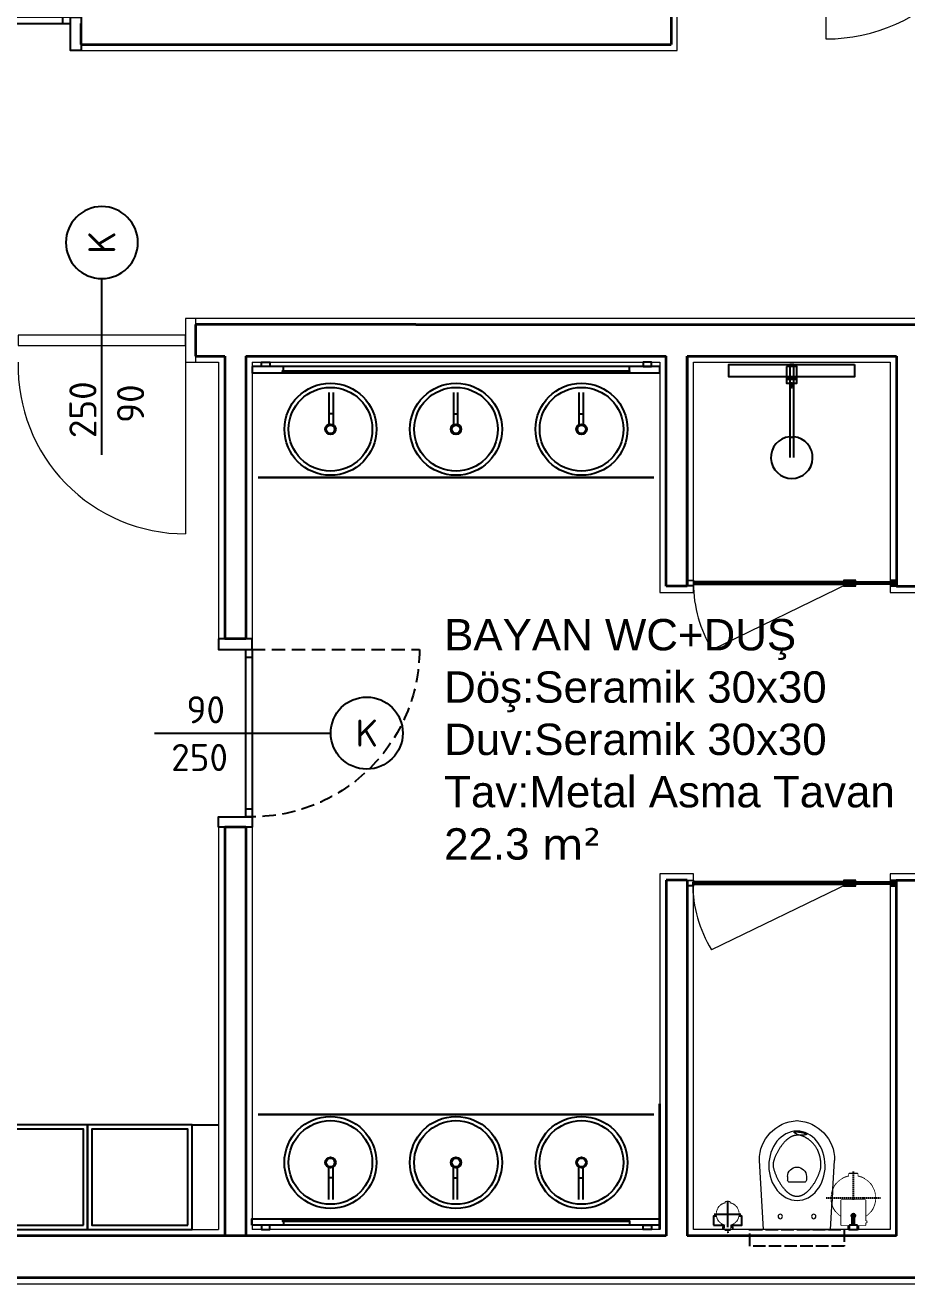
# Model space of a CAD drawing. Header units: millimetres. Extents: x 1443065 to 1517367, y 3763150 to 3779068.
# Drawn here: x 1503007 to 1503428, y 3765844 to 3766446 of the extents above; entities that cross this region are included whole.
import ezdxf
from ezdxf.enums import TextEntityAlignment as Align

# ---------------------------------------------------------------- set-up
doc = ezdxf.new("R2010")
doc.units = ezdxf.units.MM
doc.set_wipeout_variables(frame=1)
for name, pattern in [('ACAD_ISO02W100', [15, 12, -3]), ('HIDDEN', [9.525, 6.35, -3.175]), ('HIDDEN2', [0.1875, 0.125, -0.0625])]:
    doc.linetypes.add(name, pattern=pattern)
for name, color, linetype in [('1 vitrifiye', 141, 'Continuous'), ('1-Tefriş', 51, 'Continuous'), ('HATCH 1', 253, 'Continuous'), ('HIDDEN', 124, 'HIDDEN'), ('m-DOG_', 4, 'Continuous'), ('m-TFR_vitrifiye', 1, 'Continuous'), ('m-YAZ_poz', 7, 'Continuous'), ('SANITARY', 152, 'Continuous'), ('SANITARY 1', 124, 'Continuous')]:
    doc.layers.add(name, color=color, linetype=linetype)
for name, color, linetype, lineweight in [('DUVAR', 2, 'Continuous', 35), ('MAHAL', 52, 'Continuous', 13), ('MERDIVEN', 4, 'Continuous', 20), ('SIVA', 3, 'Continuous', 9), ('TEFRIS', 165, 'Continuous', 15)]:
    doc.layers.add(name, color=color, linetype=linetype, lineweight=lineweight)
doc.styles.add('mono', font='isocpeur.ttf')
doc.styles.get("Standard").update_dxf_attribs({"font": 'arial.ttf'})

# ---------------------------------------------------------------- blocks, each defined once
blk = doc.blocks.new('90lık Kqpı')
at = {"layer": 'm-DOG_', "linetype": 'HIDDEN'}
blk.add_line((-8, -5), (-88, -5), dxfattribs=at)
at = {"layer": 'm-DOG_'}
for p, q in [((-5, -8.77), (-8, -8.77)), ((-5, -81.23), (-8, -81.23))]:
    blk.add_line(p, q, dxfattribs=at)
for points in [[(8, 0), (8, -5), (-8, -5), (-8, 0)], [(-8, -5), (-8, -85), (-5, -85), (-5, -5)], [(8, -90), (8, -85), (-8, -85), (-8, -90)]]:
    blk.add_lwpolyline(points, close=True, dxfattribs=at)
at = {"layer": 'm-DOG_', "linetype": 'HIDDEN'}
blk.add_arc((-8, -5), 80, 180, 270, dxfattribs=at)
blk = doc.blocks.new('A$C00621B5F')
at = {"layer": 'HATCH 1'}
for points in [[(57, -100), (-57, -100)], [(57, -100.7), (-57, -100.7)], [(57, -102), (-57, -102)], [(57, -104.1), (-57, -104.1)], [(57, -106.7), (-57, -106.7)], [(57, -109.9), (-57, -109.9)], [(57, -114.6), (-57, -114.6)], [(57, -122), (-57, -122)]]:
    blk.add_lwpolyline(points, dxfattribs=at)
at = {"layer": 'SANITARY'}
blk.add_lwpolyline([(-20, -20), (-20, 0), (20, 0), (20, -20), (57, -20), (57, -140), (-57, -140), (-57, -40), (-59, -40, -1), (-59, -32), (-57, -32), (-57, -20)], format="xyb", close=True, dxfattribs=at)
at = {"layer": 'SANITARY 1'}
for points in [[(-20, -20), (-20, -20), (-20, 0), (20, 0), (20, -20), (0, -20)], [(-59, -32), (-57, -32)], [(-59, -40), (-57, -40)], [(-57, -32), (-19.2, -32)], [(-18.6, -40), (-57, -40)], [(-2.3, -52.7), (0, -20), (0, -10), (-20, -10), (-20, -20), (-17.7, -52.7)], [(-0.8, -32), (54, -32), (54, -40), (-1.4, -40)]]:
    blk.add_lwpolyline(points, dxfattribs=at)
blk.add_circle((-10, -62.5), 12.5, dxfattribs=at)
blk.add_arc((-59, -36), 4, 90, 270, dxfattribs=at)
blk.add_wipeout([(-57, -20), (-20, -20), (-20, -10), (-20, 0), (20, 0), (20, -20), (57, -20), (57, -140), (-57, -140), (-57, -40), (-59, -40), (-59.7, -39.9), (-60.4, -39.8), (-61, -39.5), (-61.5, -39.1), (-61.8, -38.8), (-62.2, -38.3), (-62.5, -38), (-62.8, -37.3), (-62.9, -36.7), (-63, -36), (-62.9, -35.2), (-62.7, -34.6), (-62.5, -34), (-62.1, -33.5), (-61.7, -33), (-61.2, -32.7), (-60.7, -32.4), (-60.1, -32.1), (-59.7, -32.1), (-59, -32), (-57, -32)]).dxf.layer = 'SANITARY 1'
blk = doc.blocks.new('A$C34477918')
at = {"layer": 'SANITARY'}
blk.add_lwpolyline([(-48, 25), (0, 25), (0, -25), (-48, -25, -0.804346), (-253.1, -20), (-265, -20), (-265, 20), (-253, 20, -0.804515), (-48, 25)], format="xyb", close=True, dxfattribs=at)
at = {"layer": 'SANITARY 1'}
blk.add_lwpolyline([(-265, 20), (-253, 20, 0.087238), (-253.1, -20), (-265, -20)], format="xyb", close=True, dxfattribs=at)
blk.add_lwpolyline([(-48, 25, 0.784465), (-48.1, 25), (0, 25), (0, -25), (-48.1, -25)], format="xyb", dxfattribs=at)
blk.add_arc((-150, 0), 105, 346.22585, 13.77415, dxfattribs=at)
at = {"color": 124}
for points in [[(-253, 20), (-253.7, 15.7), (-254.2, 11.6), (-254.7, 7.6), (-254.7, 4.1), (-255, 0), (-255, -3), (-254.8, -6.5), (-254.4, -9.6), (-253.8, -14.3), (-253.5, -17.3), (-253.1, -20), (-265, -20), (-265, 20)], [(-48, 25), (-47, 19.3), (-45.8, 12.9), (-45.4, 6.5), (-45, 0), (-45.4, -6.5), (-45.7, -12), (-46.5, -17.5), (-48, -25), (0, -25), (0, 25)]]:
    blk.add_wipeout(points, dxfattribs=at).dxf.layer = 'SANITARY'
at = {"color": 21}
blk.add_wipeout([(-45, 0), (-45.8, 12.9), (-48.2, 25.6), (-52.1, 37.9), (-57.5, 49.7), (-64.3, 60.7), (-72.4, 70.7), (-81.7, 79.7), (-92, 87.5), (-103.2, 94), (-115.1, 99), (-127.5, 102.6), (-140.3, 104.6), (-153.2, 105), (-166.1, 103.8), (-178.7, 101), (-190.9, 96.7), (-202.5, 90.9), (-213.3, 83.8), (-223.1, 75.4), (-231.8, 65.8), (-239.3, 55.3), (-245.4, 43.9), (-250.1, 31.8), (-253.2, 19.3), (-254.8, 6.5), (-254.8, -6.5), (-253.2, -19.3), (-250.1, -31.8), (-245.4, -43.9), (-239.3, -55.3), (-231.8, -65.8), (-223.1, -75.4), (-213.3, -83.8), (-202.5, -90.9), (-190.9, -96.7), (-178.7, -101), (-166.1, -103.8), (-153.2, -105), (-140.3, -104.6), (-127.5, -102.6), (-115.1, -99), (-103.2, -94), (-92, -87.5), (-81.7, -79.7), (-72.4, -70.7), (-64.3, -60.7), (-57.5, -49.7), (-52.1, -37.9), (-48.2, -25.6), (-45.8, -12.9)], dxfattribs=at).dxf.layer = 'SANITARY'
at = {"layer": 'HIDDEN'}
for points in [[(-150, 130), (-150, -130)], [(-24, 0), (-276, 0)]]:
    blk.add_lwpolyline(points, dxfattribs=at)
blk = doc.blocks.new('A$C168D751E')
blk.add_wipeout([(0, 0), (17, 0), (17.6, -0.1), (18.2, -0.2), (18.6, -0.5), (19, -0.8), (19.4, -1.2), (19.6, -1.5), (19.8, -2), (19.9, -2.4), (20, -3), (20, -3.6), (20, -15), (56.3, -15), (57.2, -13.7), (58.8, -12.1), (60.2, -11.2), (62, -10.5), (63.3, -10.1), (65, -10), (66.2, -10.1), (68.2, -10.5), (69.7, -11.2), (71, -12), (72.1, -13), (73.1, -14.1), (73.8, -15.2), (74.3, -16.2), (74.7, -17.4), (75, -19), (75, -20.9), (74.7, -22.6), (74, -24.5), (72.9, -26.1), (71.8, -27.3), (70.6, -28.3), (69.4, -29), (68, -29.6), (66.6, -29.9), (65, -30), (63.5, -29.9), (62.2, -29.6), (60.9, -29.1), (59.6, -28.4), (58.8, -27.8), (57.9, -27.1), (57.3, -26.4), (56.8, -25.7), (56.3, -25), (20, -25), (20, -37), (19.7, -38.3), (19.1, -39.1), (18.3, -39.7), (17.7, -39.9), (17, -40), (0, -40)]).dxf.layer = 'SANITARY 1'
at = {"layer": 'SANITARY'}
blk.add_lwpolyline([(0, 0), (0, -40), (17, -40, 0.391502), (20, -37), (20, -25), (56.3, -25, 3.732498), (56.3, -15), (20, -15), (20, -3.6, 0.457252), (17, 0)], format="xyb", close=True, dxfattribs=at)
at = {"layer": 'SANITARY 1'}
blk.add_lwpolyline([(17, 0), (0, 0), (0, -40), (17, -40, 0.414214), (20, -37), (20, -3, 0.414214)], format="xyb", close=True, dxfattribs=at)
for points in [[(20, -15), (56.3, -15)], [(20, -25), (56.3, -25)]]:
    blk.add_lwpolyline(points, dxfattribs=at)
blk.add_circle((65, -20), 5, dxfattribs=at)
blk.add_arc((65, -20), 10, 209.99657, 150.00343, dxfattribs=at)
blk = doc.blocks.new('wc k')
at = {"layer": '1-Tefriş', "linetype": 'HIDDEN2', "ltscale": 0.5}
blk.add_line((431501.05, 73803.41, 1380.72), (431492.05, 73803.41, 1380.72), dxfattribs=at)
at = {"layer": '1-Tefriş'}
for points, elevation in [([(431496.05, 73810.21), (431496.05, 73804.61)], 1380.72), ([(431496.05, 73802.21), (431496.05, 73796.61), (431500.25, 73796.61), (431500.25, 73810.21), (431496.05, 73810.21)], 1380.72), ([(431494.05, 73800.91), (431495.05, 73800.91), (431495.05, 73805.71), (431494.05, 73805.71)], 0), ([(431495.05, 73802.21), (431497.05, 73802.21), (431497.05, 73804.61), (431495.05, 73804.61)], 0)]:
    blk.add_lwpolyline(points, dxfattribs=dict(at, elevation=elevation))
blk = doc.blocks.new('klozet2')
at = {"layer": '1 vitrifiye', "color": 4, "linetype": 'Continuous', "lineweight": 0}
for p, q in [((0, 16), (-33, 18)), ((0, 0), (0, 16)), ((-25.28, 4.5), (-23.56, 4.5)), ((-22.56, -3.5), (-22.56, 3.5)), ((-25.28, -4.5), (-23.56, -4.5))]:
    blk.add_line(p, q, dxfattribs=at)
for centre in [(-6.2, 8), (-6.2, -8)]:
    blk.add_circle(centre, 1.07, dxfattribs=at)
for centre, radius, start, end in [((-33.14, -0.88), 18.88, 89.56564, 177.33804), ((-25.28, 0), 4.5, 90, 180), ((-25.28, 0), 4.5, 180, 270), ((-23.56, 3.5), 1, 0, 90), ((-33.14, 0.88), 18.88, 182.66196, 270.43436), ((-23.56, -3.5), 1, 270, 0)]:
    blk.add_arc(centre, radius, start, end, dxfattribs=at)
at = {"layer": '1-Tefriş', "xscale": -1}
blk.add_blockref('wc k', (431493.99, -73770.29, -1380.72), dxfattribs=at)
at = {"layer": 'SANITARY', "color": 65, "xscale": 0.1, "yscale": 0.1, "zscale": 0.1, "rotation": 359.9999658251877}
blk.add_blockref('A$C34477918', (-0.06, -26.93), dxfattribs=at)
at = {"layer": '1 vitrifiye', "color": 4, "linetype": 'Continuous', "lineweight": 0}
for p, q in [((0, 0), (0, -16)), ((0, -16), (-33, -18))]:
    blk.add_line(p, q, dxfattribs=at)
blk.add_ellipse((-30.43, 0), major_axis=(-16.57, 0.06), ratio=0.812391, dxfattribs=at)
at = {"layer": 'TEFRIS', "color": 4, "linetype": 'Continuous'}
blk.add_lwpolyline([(-45, 0), (-45, 0.14), (-44.99, 0.29), (-44.98, 0.43), (-44.97, 0.57), (-44.95, 0.71), (-44.93, 0.86), (-44.91, 1), (-44.88, 1.14), (-44.85, 1.28), (-44.81, 1.42), (-44.78, 1.56), (-44.73, 1.7), (-44.69, 1.83), (-44.64, 1.97), (-44.59, 2.11), (-44.54, 2.25), (-44.48, 2.38), (-44.42, 2.52), (-44.36, 2.65), (-44.29, 2.79), (-44.22, 2.92), (-44.15, 3.06), (-44.07, 3.19), (-44, 3.32), (-43.92, 3.45), (-43.83, 3.59), (-43.75, 3.72), (-43.66, 3.85), (-43.57, 3.98), (-43.48, 4.1), (-43.38, 4.23), (-43.29, 4.36), (-43.19, 4.48), (-43.09, 4.61), (-42.98, 4.74), (-42.88, 4.86), (-42.77, 4.98), (-42.66, 5.11), (-42.43, 5.35), (-42.2, 5.59), (-41.96, 5.82), (-41.71, 6.06), (-41.46, 6.29), (-41.2, 6.51), (-40.94, 6.73), (-40.67, 6.95), (-40.4, 7.16), (-40.12, 7.37), (-39.84, 7.58), (-39.56, 7.78), (-39.27, 7.98), (-38.99, 8.17), (-38.69, 8.36), (-38.4, 8.54), (-38.11, 8.72), (-37.81, 8.9), (-37.52, 9.07), (-37.23, 9.23), (-36.93, 9.39), (-36.64, 9.54), (-36.35, 9.69), (-36.06, 9.84), (-35.77, 9.98), (-35.48, 10.11), (-35.2, 10.24), (-34.92, 10.36), (-34.65, 10.47), (-34.38, 10.58), (-34.11, 10.69), (-33.85, 10.78), (-33.59, 10.87), (-33.34, 10.96), (-33.1, 11.04), (-32.86, 11.11), (-32.63, 11.17), (-32.41, 11.23), (-32.2, 11.29), (-31.99, 11.33), (-31.79, 11.37), (-31.61, 11.4), (-31.43, 11.42), (-31.26, 11.44), (-31.1, 11.45), (-30.94, 11.45), (-30.77, 11.45), (-30.59, 11.43), (-30.39, 11.41), (-30.19, 11.38), (-29.97, 11.35), (-29.75, 11.31), (-29.51, 11.26), (-29.27, 11.2), (-29.01, 11.14), (-28.75, 11.07), (-28.48, 11), (-28.21, 10.91), (-27.93, 10.82), (-27.64, 10.73), (-27.34, 10.63), (-27.05, 10.52), (-26.74, 10.41), (-26.43, 10.29), (-26.12, 10.16), (-25.81, 10.03), (-25.49, 9.89), (-25.17, 9.75), (-24.85, 9.6), (-24.52, 9.44), (-24.2, 9.28), (-23.87, 9.12), (-23.55, 8.95), (-23.22, 8.77), (-22.9, 8.59), (-22.58, 8.41), (-22.26, 8.21), (-21.94, 8.02), (-21.63, 7.82), (-21.31, 7.61), (-21.01, 7.4), (-20.7, 7.19), (-20.4, 6.97), (-20.11, 6.75), (-19.82, 6.52), (-19.54, 6.29), (-19.27, 6.05), (-19, 5.81), (-18.87, 5.69), (-18.74, 5.57), (-18.61, 5.45), (-18.49, 5.32), (-18.36, 5.2), (-18.24, 5.07), (-18.12, 4.94), (-18.01, 4.81), (-17.89, 4.69), (-17.78, 4.56), (-17.67, 4.43), (-17.57, 4.29), (-17.46, 4.16), (-17.36, 4.03), (-17.26, 3.89), (-17.17, 3.76), (-17.08, 3.62), (-16.99, 3.49), (-16.9, 3.35), (-16.82, 3.21), (-16.74, 3.07), (-16.66, 2.93), (-16.58, 2.79), (-16.51, 2.65), (-16.45, 2.51), (-16.38, 2.37), (-16.32, 2.23), (-16.26, 2.08), (-16.21, 1.94), (-16.16, 1.79), (-16.11, 1.65), (-16.07, 1.5), (-16.03, 1.35), (-15.99, 1.2), (-15.96, 1.06), (-15.94, 0.91), (-15.91, 0.76), (-15.89, 0.61), (-15.88, 0.46), (-15.87, 0.3), (-15.86, 0.15), (-15.86, 0), (-15.86, -0.15), (-15.87, -0.3), (-15.88, -0.44), (-15.89, -0.59), (-15.91, -0.73), (-15.93, -0.88), (-15.96, -1.02), (-15.99, -1.17), (-16.02, -1.31), (-16.06, -1.46), (-16.1, -1.6), (-16.14, -1.74), (-16.19, -1.88), (-16.24, -2.02), (-16.29, -2.17), (-16.35, -2.31), (-16.41, -2.44), (-16.47, -2.58), (-16.54, -2.72), (-16.61, -2.86), (-16.68, -3), (-16.76, -3.13), (-16.83, -3.27), (-16.92, -3.4), (-17, -3.54), (-17.09, -3.67), (-17.18, -3.8), (-17.27, -3.93), (-17.36, -4.07), (-17.46, -4.2), (-17.56, -4.33), (-17.66, -4.45), (-17.77, -4.58), (-17.88, -4.71), (-17.98, -4.84), (-18.1, -4.96), (-18.21, -5.09), (-18.32, -5.21), (-18.44, -5.33), (-18.56, -5.46), (-18.81, -5.7), (-19.06, -5.94), (-19.32, -6.17), (-19.58, -6.4), (-19.86, -6.63), (-20.13, -6.85), (-20.41, -7.07), (-20.7, -7.28), (-20.99, -7.49), (-21.29, -7.7), (-21.58, -7.9), (-21.88, -8.1), (-22.19, -8.29), (-22.49, -8.48), (-22.8, -8.66), (-23.11, -8.84), (-23.42, -9.01), (-23.73, -9.18), (-24.03, -9.34), (-24.34, -9.5), (-24.65, -9.65), (-24.96, -9.8), (-25.26, -9.94), (-25.56, -10.07), (-25.86, -10.2), (-26.16, -10.33), (-26.45, -10.45), (-26.74, -10.56), (-27.02, -10.66), (-27.3, -10.76), (-27.57, -10.86), (-27.84, -10.94), (-28.1, -11.03), (-28.35, -11.1), (-28.6, -11.17), (-28.84, -11.23), (-29.07, -11.28), (-29.29, -11.33), (-29.51, -11.37), (-29.71, -11.4), (-29.91, -11.43), (-30.09, -11.45), (-30.27, -11.46), (-30.43, -11.46), (-30.65, -11.46), (-30.88, -11.46), (-31.12, -11.45), (-31.36, -11.44), (-31.59, -11.43), (-31.83, -11.41), (-32.06, -11.39), (-32.29, -11.37), (-32.51, -11.35), (-32.73, -11.33), (-32.96, -11.3), (-33.17, -11.27), (-33.39, -11.24), (-33.6, -11.2), (-33.81, -11.17), (-34.02, -11.13), (-34.23, -11.09), (-34.43, -11.04), (-34.63, -11), (-34.83, -10.95), (-35.02, -10.9), (-35.22, -10.85), (-35.41, -10.8), (-35.59, -10.75), (-35.78, -10.69), (-35.96, -10.63), (-36.15, -10.57), (-36.32, -10.51), (-36.5, -10.45), (-36.67, -10.38), (-36.85, -10.32), (-37.02, -10.25), (-37.18, -10.18), (-37.35, -10.11), (-37.51, -10.04), (-37.67, -9.96), (-37.83, -9.89), (-37.99, -9.81), (-38.14, -9.74), (-38.29, -9.66), (-38.44, -9.58), (-38.59, -9.5), (-38.88, -9.33), (-39.16, -9.16), (-39.43, -8.99), (-39.69, -8.82), (-39.94, -8.64), (-40.19, -8.46), (-40.43, -8.27), (-40.66, -8.09), (-40.88, -7.9), (-41.1, -7.71), (-41.31, -7.52), (-41.51, -7.33), (-41.7, -7.14), (-41.88, -6.95), (-42.06, -6.76), (-42.23, -6.57), (-42.4, -6.38), (-42.55, -6.19), (-42.7, -6), (-42.85, -5.82), (-42.98, -5.64), (-43.12, -5.46), (-43.24, -5.28), (-43.36, -5.1), (-43.47, -4.93), (-43.58, -4.77), (-43.68, -4.6), (-43.77, -4.45), (-43.86, -4.29), (-43.94, -4.14), (-44.02, -4), (-44.09, -3.86), (-44.22, -3.61), (-44.32, -3.38), (-44.41, -3.18), (-44.48, -3.01), (-44.53, -2.87), (-44.56, -2.78), (-44.76, -2.17), (-44.95, -1.61), (-45.12, -1.11), (-45.29, -0.65), (-45.44, -0.25), (-45.58, 0.1), (-45.65, 0.26), (-45.71, 0.41), (-45.78, 0.54), (-45.84, 0.67), (-45.89, 0.78), (-45.95, 0.89), (-46, 0.98), (-46.05, 1.06), (-46.1, 1.14), (-46.14, 1.2), (-46.19, 1.26), (-46.23, 1.3), (-46.26, 1.34), (-46.3, 1.37), (-46.33, 1.39), (-46.37, 1.4), (-46.4, 1.41), (-46.42, 1.4), (-46.45, 1.39), (-46.47, 1.37), (-46.5, 1.35), (-46.52, 1.32), (-46.54, 1.28), (-46.55, 1.23), (-46.57, 1.18), (-46.58, 1.12), (-46.59, 1.06), (-46.6, 0.99), (-46.61, 0.92), (-46.62, 0.84), (-46.62, 0.66), (-46.63, 0.47), (-46.62, 0.27), (-46.61, 0.05), (-46.6, -0.18), (-46.58, -0.42), (-46.56, -0.67), (-46.53, -0.93), (-46.5, -1.19), (-46.46, -1.46), (-46.42, -1.72), (-46.38, -1.99), (-46.33, -2.25), (-46.28, -2.51), (-46.23, -2.76), (-46.18, -3), (-46.13, -3.24), (-46.07, -3.46), (-46.01, -3.67), (-45.96, -3.86), (-45.9, -4.04), (-45.84, -4.2), (-45.81, -4.27), (-45.78, -4.34), (-45.75, -4.4), (-45.72, -4.45), (-45.69, -4.5), (-45.66, -4.55), (-45.63, -4.58), (-45.6, -4.61), (-45.57, -4.63), (-45.55, -4.65), (-45.52, -4.66), (-45.49, -4.66), (-45.46, -4.65), (-45.44, -4.63), (-45.41, -4.61), (-45.38, -4.58), (-45.36, -4.54), (-45.33, -4.49), (-45.31, -4.43), (-45.29, -4.36), (-45.26, -4.28), (-45.24, -4.19), (-45.22, -4.09), (-45.2, -3.98), (-45.18, -3.87), (-45.16, -3.74), (-45.14, -3.59), (-45.13, -3.44), (-45.11, -3.28), (-45.09, -3.1), (-45.07, -2.71), (-45.04, -2.28), (-45.02, -1.79), (-45.01, -1.25), (-45, -0.65), (-45, 0)], close=True, dxfattribs=at)
at = {"layer": 'SANITARY', "color": 65}
for name, p, xscale, yscale, zscale, rotation in [('A$C34477918', (0.14, 33.12, -1380.72), 0.05, 0.05, 0.05, 359.9999658251877), ('A$C00621B5F', (0, -26.93), -0.1, 0.1, 0.1, 269.9999658251876)]:
    blk.add_blockref(name, p, dxfattribs=dict(at, xscale=xscale, yscale=yscale, zscale=zscale, rotation=rotation))
at = {"layer": 'SANITARY', "color": 124, "xscale": -0.1, "yscale": 0.1, "zscale": 0.1}
blk.add_blockref('A$C168D751E', (0, -24.93), dxfattribs=at)
at = {"layer": '1 vitrifiye', "color": 4, "linetype": 'ACAD_ISO02W100', "ltscale": 0.5}
blk.add_lwpolyline([(0, -22.5), (8, -22.5), (8, 22.5), (0, 22.5)], close=True, dxfattribs=at)
blk = doc.blocks.new('m-penpoz')
blk.add_line((0, -1.625), (0, 0))
blk.add_circle((0, 0.332), 0.332)
blk.add_attdef('POZNO', text='', height=0.18).set_placement((0, 0.332), align=Align.MIDDLE)
blk.add_attdef('HEIGHT', text='', height=0.18, rotation=90).set_placement((0.069, -1.625), align=Align.TOP_LEFT)
blk.add_attdef('WIDTH', text='', height=0.18, rotation=90).set_placement((0, -1.625), align=Align.BOTTOM_LEFT)

msp = doc.modelspace()

# ---------------------------------------------------------------- linework, layer by layer
at = {"layer": 'DUVAR'}
for p, q in [((1503315.32, 3766521.68), (1503315.32, 3766436.58)), ((1503033.32, 3766436.58), (1503033.32, 3766446.58)), ((1503033.32, 3766436.58), (1503053.32, 3766436.58)), ((1503053.32, 3766436.58), (1503315.32, 3766436.58)), ((1503088.25, 3766287.59), (1503088.25, 3766302.59)), ((1503193.3, 3766302.59), (1504052.37, 3766302.59)), ((1503102.03, 3766287.59), (1503102.03, 3766152.34)), ((1503112.03, 3766287.59), (1503313.02, 3766287.59)), ((1503112.03, 3766287.59), (1503112.03, 3766152.34)), ((1503313.02, 3766177.59), (1503313.02, 3766287.59)), ((1503323.02, 3766287.59), (1503423.02, 3766287.59)), ((1503323.02, 3766177.59, 0), (1503323.02, 3766287.59)), ((1503323.02, 3766287.59), (1503323.02, 3766177.59, 0)), ((1503423.02, 3766287.59), (1503423.02, 3766177.59, 0)), ((1503323.02, 3766177.59, 0), (1503313.02, 3766177.59)), ((1503112.03, 3766152.34), (1503102.03, 3766152.34)), ((1503102.03, 3766062.34), (1503102.03, 3765867.08)), ((1503112.03, 3766062.34), (1503102.03, 3766062.34)), ((1503112.03, 3766062.34), (1503112.03, 3765867.08)), ((1503313.02, 3766037.08), (1503313.02, 3765867.08)), ((1503323.02, 3766037.08), (1503313.02, 3766037.08)), ((1503323.02, 3766037.08), (1503323.02, 3765867.08)), ((1503310.02, 3765870.08), (1503310.02, 3765930.08)), ((1503313.02, 3765867.08), (1502873.81, 3765867.08)), ((1503423.02, 3765867.09), (1503323.02, 3765867.09)), ((1502873.81, 3765847.09), (1503643.38, 3765847.08))]:
    msp.add_line(p, q, dxfattribs=at)
for points in [[(1503193.3, 3766302.59), (1503088.25, 3766302.59)], [(1503088.25, 3766287.59), (1503102.03, 3766287.59)], [(1503323.02, 3766287.59), (1503423.02, 3766287.59)], [(1503423.02, 3766287.59), (1503423.02, 3766177.59), (1503433.02, 3766177.59), (1503433.02, 3766287.59), (1503433.01, 3766287.59)], [(1503423.02, 3765867.08), (1503423.02, 3766037.08), (1503433.02, 3766037.08), (1503433.02, 3765867.08)]]:
    msp.add_lwpolyline(points, dxfattribs=at)
at = {"layer": 'm-TFR_vitrifiye'}
for p, q in [((1503310.03, 3766282.59), (1503115.03, 3766282.59)), ((1503130.03, 3766280.59), (1503130.03, 3766282.59)), ((1503130.03, 3766279.59), (1503295.03, 3766279.59)), ((1503295.53, 3766280.59), (1503295.53, 3766282.59)), ((1503151.79, 3766270.21), (1503151.79, 3766254.92)), ((1503153.79, 3766270.21), (1503153.79, 3766254.92)), ((1503211.28, 3766270.21), (1503211.28, 3766254.92)), ((1503213.28, 3766270.21), (1503213.28, 3766254.92)), ((1503271.28, 3766270.21), (1503271.28, 3766254.92)), ((1503273.28, 3766270.21), (1503273.28, 3766254.92)), ((1503153.79, 3766259.92), (1503151.79, 3766259.92)), ((1503211.28, 3766259.92), (1503213.28, 3766259.92)), ((1503271.28, 3766259.92), (1503273.28, 3766259.92)), ((1503307.03, 3766229.59), (1503118.03, 3766229.59)), ((1503307.02, 3765925.08), (1503118.02, 3765925.08)), ((1503036.42, 3765920.08), (1503036.42, 3765870.08)), ((1503086.43, 3765920.08), (1503099.04, 3765920.08)), ((1503151.77, 3765884.46), (1503151.77, 3765899.75)), ((1503153.77, 3765884.46), (1503153.77, 3765899.75)), ((1503211.26, 3765884.46), (1503211.26, 3765899.75)), ((1503213.26, 3765884.46), (1503213.26, 3765899.75)), ((1503271.26, 3765884.46), (1503271.26, 3765899.75)), ((1503273.26, 3765884.46), (1503273.26, 3765899.75)), ((1503153.77, 3765894.75), (1503151.77, 3765894.75)), ((1503211.26, 3765894.75), (1503213.26, 3765894.75)), ((1503271.26, 3765894.75), (1503273.26, 3765894.75)), ((1503310.02, 3765872.08), (1503115.02, 3765872.08)), ((1503130.02, 3765875.08), (1503295.02, 3765875.08)), ((1503130.02, 3765874.08), (1503130.02, 3765872.08)), ((1503295.52, 3765874.08), (1503295.52, 3765872.08))]:
    msp.add_line(p, q, dxfattribs=at)
for points in [[(1503115.03, 3766282.59), (1503115.03, 3766279.59), (1503130.03, 3766279.59), (1503130.03, 3766280.19), (1503129.53, 3766280.19), (1503129.53, 3766280.59), (1503295.53, 3766280.59), (1503295.53, 3766280.19), (1503295.03, 3766280.19), (1503295.03, 3766279.59), (1503310.03, 3766279.59), (1503310.03, 3766282.59)], [(1503119.53, 3766282.59), (1503119.53, 3766284.59), (1503123.53, 3766284.59), (1503123.53, 3766282.59)], [(1503295.53, 3766280.59), (1503295.53, 3766280.19), (1503129.53, 3766280.19), (1503129.53, 3766280.59)], [(1503306.03, 3766282.59), (1503306.03, 3766284.59), (1503302.03, 3766284.59), (1503302.03, 3766282.59)], [(1503402.96, 3766283.59), (1503402.96, 3766277.59), (1503342.96, 3766277.59), (1503342.96, 3766283.59)], [(1503370.52, 3766282.59), (1503370.52, 3766274.59), (1503375.52, 3766274.59), (1503375.52, 3766282.59)], [(1503036.42, 3765870.08), (1503036.42, 3765920.08), (1502986.42, 3765920.08), (1502986.42, 3765870.08)], [(1503034.42, 3765872.08), (1503034.42, 3765918.08), (1502988.42, 3765918.08), (1502988.42, 3765872.08)], [(1503086.42, 3765870.08), (1503086.42, 3765920.08), (1503036.42, 3765920.08), (1503036.42, 3765870.08)], [(1503084.42, 3765872.08), (1503084.42, 3765918.08), (1503038.42, 3765918.08), (1503038.42, 3765872.08)], [(1503115.02, 3765872.08), (1503115.02, 3765875.08), (1503130.02, 3765875.08), (1503130.02, 3765874.48), (1503129.52, 3765874.48), (1503129.52, 3765874.08), (1503295.52, 3765874.08), (1503295.52, 3765874.48), (1503295.02, 3765874.48), (1503295.02, 3765875.08), (1503310.02, 3765875.08), (1503310.02, 3765872.08)], [(1503119.52, 3765872.08), (1503119.52, 3765870.08), (1503123.52, 3765870.08), (1503123.52, 3765872.08)], [(1503295.52, 3765874.08), (1503295.52, 3765874.48), (1503129.52, 3765874.48), (1503129.52, 3765874.08)], [(1503306.02, 3765872.08), (1503306.02, 3765870.08), (1503302.02, 3765870.08), (1503302.02, 3765872.08)]]:
    msp.add_lwpolyline(points, close=True, dxfattribs=at)
for points in [[(1503374.02, 3766239.09), (1503374.02, 3766283.59), (1503372.02, 3766283.59), (1503372.02, 3766239.09)], [(1503370.52, 3766277.09), (1503375.52, 3766277.09)], [(1503370.52, 3766276.59), (1503375.52, 3766276.59)], [(1503118.03, 3766229.59), (1503307.03, 3766229.59)], [(1503118.02, 3765925.08), (1503307.02, 3765925.08)]]:
    msp.add_lwpolyline(points, dxfattribs=at)
msp.add_lwpolyline([(1503372.97, 3766272.59), (1503373.07, 3766272.59, 0.414214), (1503373.27, 3766272.79), (1503373.27, 3766274.59), (1503372.77, 3766274.59), (1503372.77, 3766272.79, 0.414214)], format="xyb", close=True, dxfattribs=at)
for centre, radius in [((1503152.53, 3766252.59), 22), ((1503152.53, 3766252.59), 20), ((1503212.53, 3766252.59), 22), ((1503212.53, 3766252.59), 20), ((1503272.53, 3766252.59), 22), ((1503272.53, 3766252.59), 20), ((1503152.53, 3766252.59), 2.5), ((1503152.53, 3766252.59), 2), ((1503212.53, 3766252.59), 2.5), ((1503212.53, 3766252.59), 2), ((1503272.53, 3766252.59), 2.5), ((1503272.53, 3766252.59), 2), ((1503152.52, 3765902.09), 22), ((1503212.52, 3765902.09), 22), ((1503272.52, 3765902.09), 22), ((1503152.52, 3765902.09), 20), ((1503212.52, 3765902.09), 20), ((1503272.52, 3765902.09), 20), ((1503152.52, 3765902.09), 2.5), ((1503152.52, 3765902.09), 2), ((1503212.52, 3765902.09), 2.5), ((1503212.52, 3765902.09), 2), ((1503272.52, 3765902.09), 2.5), ((1503272.52, 3765902.09), 2)]:
    msp.add_circle(centre, radius, dxfattribs=at)
for centre, radius, start, end in [((1503373.02, 3766239.09), 10, 95.73917, 84.26083), ((1503373.02, 3766249.8), 1, 180, 0)]:
    msp.add_arc(centre, radius, start, end, dxfattribs=at)
at = {"layer": 'MERDIVEN'}
for p, q in [((1503389.35, 3766529.18), (1503389.35, 3766439.18)), ((1503083.25, 3766292.59), (1503083.25, 3766202.59)), ((1503325.52, 3766180.09, 0), (1503325.52, 3766180.48, 0)), ((1503325.52, 3766177.59, 0), (1503325.52, 3766177.99, 0)), ((1503400.72, 3766180.48, 0), (1503400.72, 3766180.09, 0)), ((1503400.72, 3766177.99, 0), (1503400.72, 3766177.59, 0)), ((1503420.52, 3766180.09, 0), (1503420.52, 3766180.48, 0)), ((1503420.52, 3766177.59, 0), (1503420.52, 3766177.99, 0)), ((1503325.52, 3766036.69, 0), (1503325.52, 3766037.08, 0)), ((1503325.52, 3766034.19, 0), (1503325.52, 3766034.59, 0)), ((1503400.72, 3766037.08, 0), (1503400.72, 3766036.69, 0)), ((1503400.72, 3766034.59, 0), (1503400.72, 3766034.19, 0)), ((1503420.52, 3766036.69, 0), (1503420.52, 3766037.08, 0)), ((1503420.52, 3766034.19, 0), (1503420.52, 3766034.59, 0))]:
    msp.add_line(p, q, dxfattribs=at)
at = {"layer": 'MERDIVEN', "extrusion": (1.50405e-07, -4.38494e-08, 1)}
for p, q in [((1503326.32, 3766179.81, 0), (1503326.02, 3766179.55, 0)), ((1503326.02, 3766178.56, 0), (1503326.02, 3766179.55, 0)), ((1503326.32, 3766178.31, 0), (1503326.02, 3766178.56, 0)), ((1503401.27, 3766179.81, 0), (1503400.97, 3766179.55, 0)), ((1503400.97, 3766178.56, 0), (1503400.97, 3766179.55, 0)), ((1503401.27, 3766178.31, 0), (1503400.97, 3766178.56, 0)), ((1503325.96, 3766036.41, 0), (1503325.66, 3766036.15, 0)), ((1503325.66, 3766035.16, 0), (1503325.66, 3766036.15, 0)), ((1503325.96, 3766034.91, 0), (1503325.66, 3766035.16, 0)), ((1503401.27, 3766036.41, 0), (1503400.97, 3766036.15, 0)), ((1503400.97, 3766035.16, 0), (1503400.97, 3766036.15, 0)), ((1503401.27, 3766034.91, 0), (1503400.97, 3766035.16, 0))]:
    msp.add_line(p, q, dxfattribs=at)
at = {"layer": 'MERDIVEN', "extrusion": (-2.75658e-07, -4.29454e-08, 1)}
for p, q in [((1503400.17, 3766179.81, 0), (1503326.32, 3766179.81, 0)), ((1503326.32, 3766178.31, 0), (1503400.17, 3766178.31, 0)), ((1503400.17, 3766036.41, 0), (1503325.96, 3766036.41, 0)), ((1503325.96, 3766034.91, 0), (1503400.17, 3766034.91, 0))]:
    msp.add_line(p, q, dxfattribs=at)
at = {"layer": 'MERDIVEN', "extrusion": (-1.50405e-07, -4.38494e-08, 1)}
for p, q in [((1503400.17, 3766179.81, 0), (1503400.47, 3766179.55, 0)), ((1503400.17, 3766178.31, 0), (1503400.47, 3766178.56, 0)), ((1503400.47, 3766178.56, 0), (1503400.47, 3766179.55, 0)), ((1503400.17, 3766036.41, 0), (1503400.47, 3766036.15, 0)), ((1503400.17, 3766034.91, 0), (1503400.47, 3766035.16, 0)), ((1503400.47, 3766035.16, 0), (1503400.47, 3766036.15, 0))]:
    msp.add_line(p, q, dxfattribs=at)
at = {"layer": 'MERDIVEN', "extrusion": (2.75658e-07, -4.29454e-08, 1)}
for p, q in [((1503401.27, 3766179.81, 0), (1503422.47, 3766179.81, 0)), ((1503422.47, 3766178.31, 0), (1503401.27, 3766178.31, 0)), ((1503401.27, 3766036.41, 0), (1503422.47, 3766036.41, 0)), ((1503422.47, 3766034.91, 0), (1503401.27, 3766034.91, 0))]:
    msp.add_line(p, q, dxfattribs=at)
at = {"layer": 'MERDIVEN'}
for points in [[(1503088.25, 3766284.59), (1503088.25, 3766305.59), (1503083.25, 3766305.59), (1503083.25, 3766284.59)], [(1503003.25, 3766297.59), (1503003.25, 3766292.59), (1503083.25, 3766292.59), (1503083.25, 3766297.59)]]:
    msp.add_lwpolyline(points, close=True, dxfattribs=at)
at = {"layer": 'MERDIVEN', "extrusion": (-1.50062e-07, -4.38554e-08, 1), "elevation": -0.39}
for points in [[(1503326.02, 3766180.09), (1503323.02, 3766180.09), (1503323.02, 3766180.48), (1503326.02, 3766180.48)], [(1503326.02, 3766177.59), (1503323.02, 3766177.59), (1503323.02, 3766177.99), (1503326.02, 3766177.99)], [(1503326.02, 3766036.69), (1503323.02, 3766036.69), (1503323.02, 3766037.08), (1503326.02, 3766037.08)], [(1503326.02, 3766034.19), (1503323.02, 3766034.19), (1503323.02, 3766034.59), (1503326.02, 3766034.59)]]:
    msp.add_lwpolyline(points, close=True, dxfattribs=at)
at = {"layer": 'MERDIVEN', "extrusion": (-2.76e-07, -4.29466e-08, 1), "elevation": -0.58}
for points in [[(1503326.02, 3766178.86), (1503400.47, 3766178.86), (1503400.47, 3766179.26), (1503326.02, 3766179.25)], [(1503400.47, 3766179.06), (1503334.98, 3766147.21)], [(1503325.66, 3766035.46), (1503400.47, 3766035.46), (1503400.47, 3766035.86), (1503325.66, 3766035.85)], [(1503400.47, 3766035.66), (1503334.62, 3766003.81)]]:
    msp.add_lwpolyline(points, dxfattribs=at)
at = {"layer": 'MERDIVEN', "extrusion": (-1.50748e-07, -4.38506e-08, 1), "elevation": -0.39}
for points in [[(1503397.72, 3766180.09), (1503403.72, 3766180.09), (1503403.72, 3766180.48), (1503397.72, 3766180.48)], [(1503403.72, 3766177.99), (1503397.72, 3766177.99), (1503397.72, 3766177.59), (1503403.72, 3766177.59)], [(1503397.72, 3766036.69), (1503403.72, 3766036.69), (1503403.72, 3766037.08), (1503397.72, 3766037.08)], [(1503403.72, 3766034.59), (1503397.72, 3766034.59), (1503397.72, 3766034.19), (1503403.72, 3766034.19)]]:
    msp.add_lwpolyline(points, close=True, dxfattribs=at)
at = {"layer": 'MERDIVEN', "extrusion": (2.76e-07, -4.29466e-08, 1), "elevation": 0.25}
for points in [[(1503422.77, 3766178.86), (1503400.97, 3766178.86), (1503400.97, 3766179.26), (1503422.77, 3766179.25)], [(1503422.77, 3766035.46), (1503400.97, 3766035.46), (1503400.97, 3766035.86), (1503422.77, 3766035.86)]]:
    msp.add_lwpolyline(points, dxfattribs=at)
at = {"layer": 'MERDIVEN', "extrusion": (1.50062e-07, -4.38554e-08, 1), "elevation": 0.06}
for points in [[(1503420.02, 3766180.09), (1503423.02, 3766180.09), (1503423.02, 3766180.48), (1503420.02, 3766180.48)], [(1503420.02, 3766177.59), (1503423.02, 3766177.59), (1503423.02, 3766177.99), (1503420.02, 3766177.99)], [(1503420.02, 3766036.69), (1503423.02, 3766036.69), (1503423.02, 3766037.08), (1503420.02, 3766037.08)], [(1503420.02, 3766034.19), (1503423.02, 3766034.19), (1503423.02, 3766034.59), (1503420.02, 3766034.59)]]:
    msp.add_lwpolyline(points, close=True, dxfattribs=at)
at = {"layer": 'MERDIVEN'}
for centre, radius, start, end in [((1503389.35, 3766521.99), 82.81, 270, 4.97911), ((1503083.25, 3766282.61), 80.02, 178.58536, 270), ((1503387.04, 3766179.06, 0), 61.03, 180.18771, 211.45224), ((1503386.68, 3766035.66, 0), 61.03, 180.18771, 211.45224)]:
    msp.add_arc(centre, radius, start, end, dxfattribs=at)
at = {"layer": 'SIVA'}
for p, q in [((1503099.03, 3766284.59), (1503099.03, 3766152.34)), ((1503115.03, 3766284.59), (1503115.03, 3766152.34)), ((1503099.03, 3766062.34), (1503099.03, 3765870.08)), ((1503115.03, 3766062.34), (1503115.03, 3765870.08)), ((1503310.02, 3766040.08), (1503310.02, 3765870.08)), ((1503326.02, 3766040.08), (1503310.02, 3766040.08)), ((1503326.02, 3765870.08), (1503326.02, 3766040.08)), ((1503436.02, 3766040.08), (1503420.02, 3766040.08)), ((1503420.02, 3766040.08), (1503420.02, 3765870.08)), ((1503310.02, 3765870.08), (1503115.03, 3765870.08))]:
    msp.add_line(p, q, dxfattribs=at)
for points in [[(1503033.32, 3766433.58), (1503318.32, 3766433.58), (1503318.32, 3766518.68), (1503384.35, 3766518.68)], [(1504052.37, 3766305.59), (1503085.25, 3766305.59)], [(1502998.25, 3766284.59), (1502427.29, 3766284.59), (1502427.29, 3765870.08), (1502654.94, 3765870.08), (1502654.94, 3765980.09), (1502876.81, 3765980.09), (1502876.81, 3765870.08), (1503099.03, 3765870.08)], [(1503088.25, 3766284.59), (1503099.03, 3766284.59)], [(1503115.03, 3766284.59), (1503310.03, 3766284.59), (1503310.03, 3766174.59), (1503326.03, 3766174.59), (1503326.03, 3766284.59), (1503420.03, 3766284.59), (1503420.04, 3766174.59), (1503436.03, 3766174.59), (1503436.03, 3766284.59), (1503530.03, 3766284.59), (1503530.03, 3766174.59), (1503546.03, 3766174.59), (1503546.03, 3766284.59), (1503640.39, 3766284.59)]]:
    msp.add_lwpolyline(points, dxfattribs=at)

# ---------------------------------------------------------------- block references
at = {"layer": 'm-YAZ_poz'}
ref = msp.add_blockref('m-penpoz', (1503043.25, 3766324.61), dxfattribs=dict(at, xscale=-51.83999999999998, yscale=51.83999999999998, zscale=51.83999999999998, rotation=359.9995494033126))
ref.add_attrib('WIDTH', '90', dxfattribs={"layer": '0', "height": 12.96, "rotation": 90, "style": 'mono'}).set_placement((1503067.37, 3766274.06), align=Align.BOTTOM_RIGHT)
ref.add_attrib('HEIGHT', '250', dxfattribs={"layer": '0', "height": 12.96, "rotation": 90, "style": 'mono'}).set_placement((1503044.57, 3766275.51), align=Align.BOTTOM_RIGHT)
ref.add_attrib('POZNO', 'K', dxfattribs={"layer": '0', "height": 12.96, "rotation": 90, "style": 'mono'}).set_placement((1503043.25, 3766341.82), align=Align.MIDDLE_CENTER)
ref = msp.add_blockref('m-penpoz', (1503152.66, 3766107.34), dxfattribs=dict(at, xscale=51.83999999999998, yscale=51.83999999999998, zscale=51.83999999999998, rotation=270.0004505966874))
ref.add_attrib('WIDTH', '90', dxfattribs={"layer": '0', "height": 12.96, "style": 'mono'}).set_placement((1503102.11, 3766108.13), align=Align.BOTTOM_RIGHT)
ref.add_attrib('HEIGHT', '250', dxfattribs={"layer": '0', "height": 12.96, "style": 'mono'}).set_placement((1503103.55, 3766085.32), align=Align.BOTTOM_RIGHT)
ref.add_attrib('POZNO', 'K', dxfattribs={"layer": '0', "height": 12.96, "style": 'mono'}).set_placement((1503169.87, 3766107.34), align=Align.MIDDLE_CENTER)
at = {"layer": 'TEFRIS', "color": 6, "lineweight": 18, "rotation": 270}
msp.add_blockref('90lık Kqpı', (1503033.32, 3766441.58), dxfattribs=at)
at = {"layer": 'TEFRIS', "color": 6, "lineweight": 18, "xscale": -1}
msp.add_blockref('90lık Kqpı', (1503107.03, 3766152.34), dxfattribs=at)

# ---------------------------------------------------------------- texts
at = {"layer": 'MAHAL', "insert": (1503206.87, 3766046.65), "char_height": 15, "width": 257.5828, "attachment_point": 7}
msp.add_mtext('{\\f@Arial Unicode MS|b0|i0|c162|p34;BAYAN WC+DUŞ\\PDöş:Seramik 30x30\\PDuv:Seramik 30x30\\PTav:Metal Asma Tavan\\P22.3 \\fVerdana|b0|i0|c162|p34;m²}', dxfattribs=at)

# ---------------------------------------------------------------- next in the draw order: block references
at = {"layer": '1 vitrifiye', "extrusion": (0, 0, -1), "zscale": -1, "rotation": 270}
msp.add_blockref('klozet2', (-1503375.52, 3765870.09), dxfattribs=at)

# ---------------------------------------------------------------- next in the draw order: linework, layer by layer
at = {"layer": 'SIVA'}
msp.add_line((1503420.02, 3765870.08), (1503326.02, 3765870.08), dxfattribs=at)
msp.add_lwpolyline([(1501970.55, 3765854.59), (1501970.55, 3765844.09), (1504649.38, 3765844.09), (1504649.38, 3768859.58), (1503776.81, 3768859.58), (1503776.32, 3769450.09), (1501795.91, 3769450.09)], dxfattribs=at)

doc.saveas('drawing.dxf')
